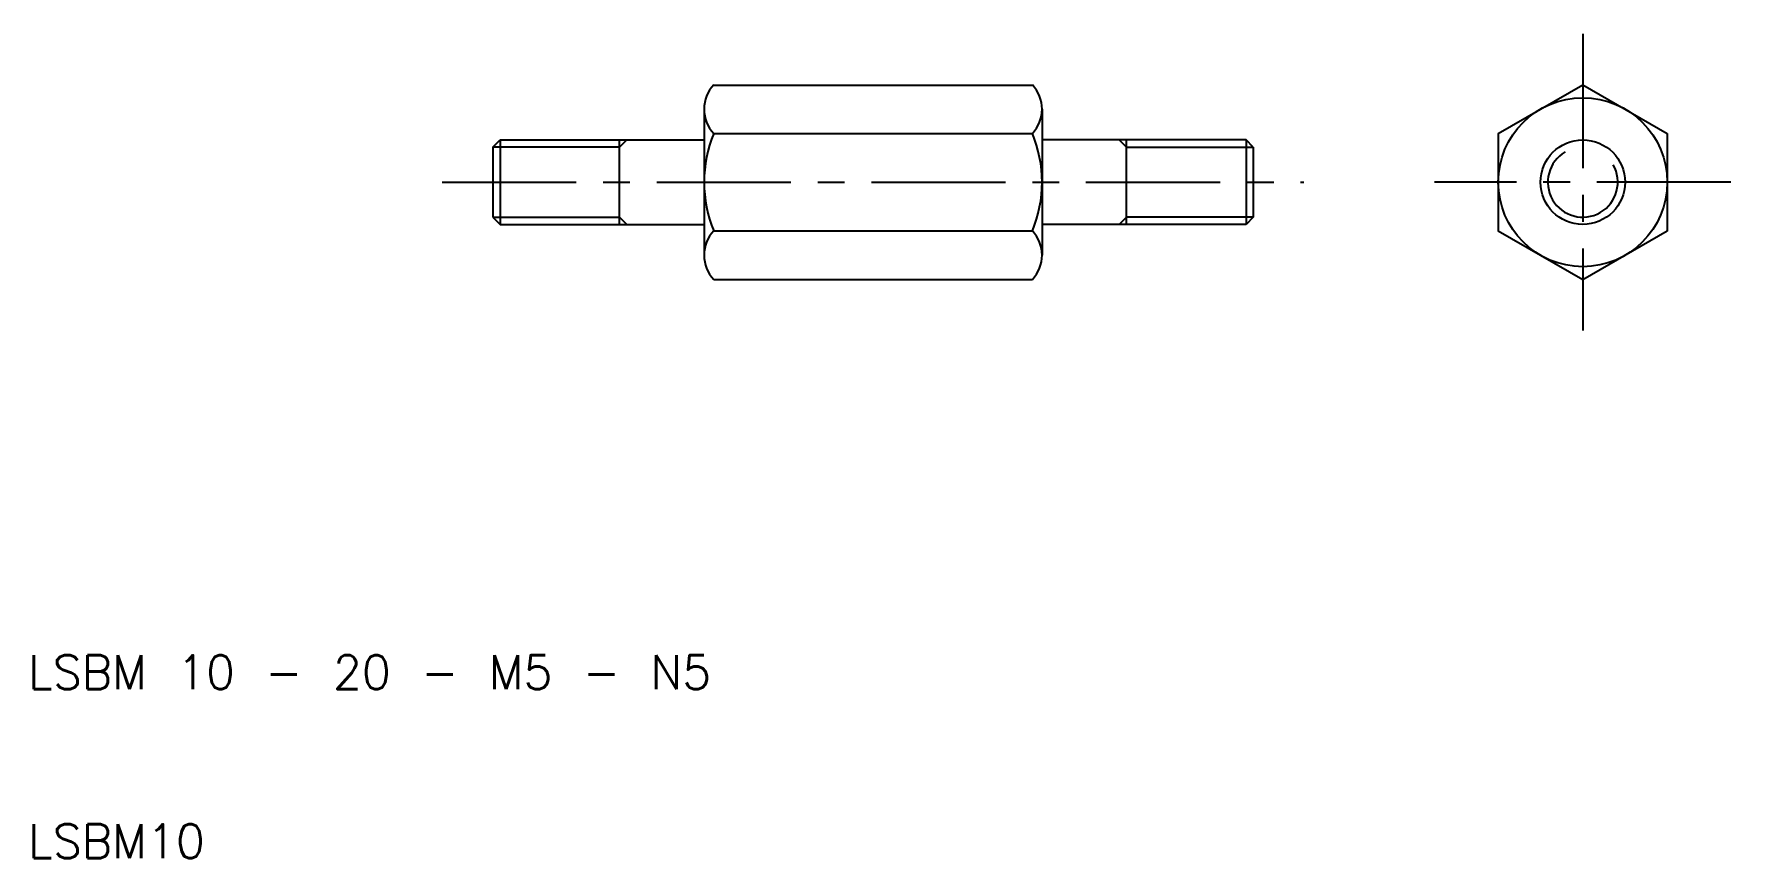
# Model space of a CAD drawing. Extents: x 10 to 111, y 10 to 59.
import ezdxf

# ---------------------------------------------------------------- set-up
doc = ezdxf.new("R2010")
doc.units = 0
doc.header["$LTSCALE"] = 0.25
doc.linetypes.add('CENTER', pattern=[50.8, 31.75, -6.35, 6.35, -6.35])
doc.layers.get('0').update_dxf_attribs({"linetype": 'CONTINUOUS'})
doc.layers.add('CENTER', color=1, linetype='CENTER')
doc.styles.get("Standard").update_dxf_attribs({"font": 'txt.shx', "bigfont": 'extfont.shx'})

msp = doc.modelspace()

# ---------------------------------------------------------------- linework, layer by layer
for p, q in [((50.58, 55.75), (69.43, 55.75)), ((97, 52.89), (102, 55.77)), ((102, 55.77), (107, 52.89)), ((50, 54.32), (50, 52.5)), ((70, 54.32), (70, 52.5)), ((37.5, 52.07), (37.93, 52.5)), ((37.93, 52.5), (50, 52.5)), ((37.93, 52.5), (37.93, 47.5)), ((45, 47.5), (45, 52.5)), ((50, 52.5), (50, 47.5)), ((50.58, 52.89), (69.43, 52.89)), ((82.07, 52.5), (70, 52.5)), ((70, 52.5), (70, 47.5)), ((75, 47.5), (75, 52.5)), ((82.07, 52.5), (82.07, 47.5)), ((82.5, 52.07), (82.07, 52.5)), ((97, 52.89), (97, 47.11)), ((107, 52.89), (107, 47.11)), ((37.5, 52.07), (37.5, 47.93)), ((82.5, 52.07), (82.5, 47.93)), ((37.5, 47.93), (37.93, 47.5)), ((37.93, 47.5), (50, 47.5)), ((50, 47.5), (50, 45.68)), ((82.07, 47.5), (70, 47.5)), ((70, 47.5), (70, 45.68)), ((82.5, 47.93), (82.07, 47.5)), ((69.43, 47.11), (50.58, 47.11)), ((102, 44.23), (97, 47.11)), ((107, 47.11), (102, 44.23)), ((50.58, 44.25), (69.43, 44.25))]:
    msp.add_line(p, q)
at = {"color": 3}
for p, q in [((45, 52.07), (45.43, 52.5)), ((75, 52.07), (74.57, 52.5)), ((45, 52.07), (37.5, 52.07)), ((75, 52.07), (82.5, 52.07)), ((37.5, 47.93), (45, 47.93)), ((45, 47.93), (45.43, 47.5)), ((75, 47.93), (74.57, 47.5)), ((82.5, 47.93), (75, 47.93))]:
    msp.add_line(p, q, dxfattribs=at)
for radius in [5, 2.5]:
    msp.add_circle((102, 50), radius)
for centre, radius, start, end in [((52.07, 54.32), 2.07, 136.2351, 180), ((67.93, 54.32), 2.07, 0, 43.7649), ((52.07, 54.32), 2.07, 180, 223.7649), ((67.93, 54.32), 2.07, 316.2351, 0), ((57.53, 50), 7.53, 157.4699, 202.5301), ((62.47, 50), 7.53, 337.4699, 22.5301), ((52.07, 45.68), 2.07, 136.2351, 180), ((67.93, 45.68), 2.07, 0, 43.7649), ((52.07, 45.68), 2.07, 180, 223.7649), ((67.93, 45.68), 2.07, 316.2351, 0)]:
    msp.add_arc(centre, radius, start, end)
msp.add_arc((102, 50), 2.07, 120, 30, dxfattribs=at)
at = {"layer": 'CENTER', "color": 1, "linetype": 'CENTER'}
for p, q in [((102, 58.77), (102, 41.23)), ((34.5, 50), (85.5, 50)), ((110.77, 50), (93.23, 50))]:
    msp.add_line(p, q, dxfattribs=at)

# ---------------------------------------------------------------- texts
for s, p in [('LSBM 10 - 20 - M5 - N5', (10, 20)), ('LSBM10', (10, 10))]:
    msp.add_text(s, height=2).set_placement(p)

doc.saveas('drawing.dxf')
